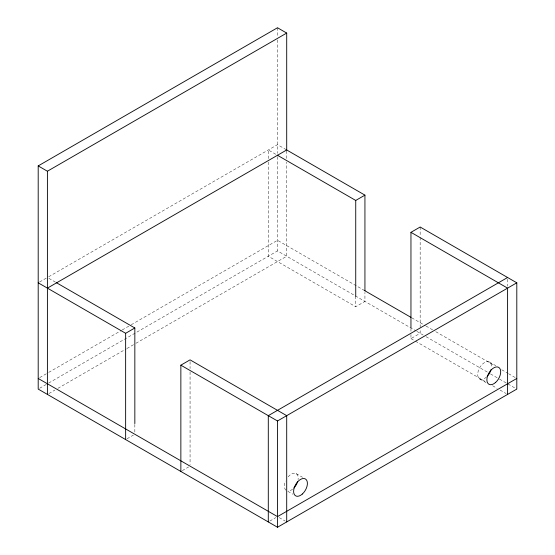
<?xml version="1.0" encoding="UTF-8"?>
<svg xmlns="http://www.w3.org/2000/svg" width="555" height="555" viewBox="0 0 555 555"><rect width="100%" height="100%" fill="white"/><g stroke="black" fill="none" stroke-linecap="round" stroke-linejoin="round"><path stroke-width="0.42" stroke-dasharray="2.77 2.08" d="M39.613 281.995L47.952 277.181M48.701 276.751L277.5 144.654L286.706 149.968M39.703 377.594L47.952 372.835M48.701 372.398L121.469 330.392M122.218 329.954L130.467 325.195M131.216 324.758L277.5 240.308L364.933 290.785M39.613 388.271L47.952 383.463M48.701 383.026L277.5 250.929L416.278 331.058M48.902 393.537L54.903 390.075M57.907 388.34L126.172 348.928M126.922 348.498L135.17 343.732M135.919 343.302L286.706 256.243L286.706 162.067M127.053 438.755L133.422 435.078M268.294 162.032L268.294 256.243L355.734 306.728L364.933 301.414L364.933 292.423M182.276 470.64L188.644 466.956M410.957 334.519L410.957 338.612L420.163 333.298L420.163 329.212M269.799 521.069L275.8 517.607M275.773 154.283L268.294 149.968L268.294 158.584M489.468 362.04L495.837 365.717M411.775 317.828L425.401 325.695M426.032 326.056L432.893 330.024M435.786 331.689L494.325 365.488M501.796 369.803L507.811 373.272M508.546 373.702L516.802 378.461M417.027 331.488L423.16 335.026M426.032 336.684L487.581 372.225M490.544 373.931L498.82 378.711M499.549 379.127L516.802 389.09M410.957 338.612L414.703 340.77M415.452 341.207L486.617 382.298M492.611 385.753L497.107 388.347M500.104 390.082L506.098 393.537M479.707 378.947L486.076 382.624M48.895 278.36L55.625 282.245M296.19 473.63L302.558 477.307M287.844 491.355L292.797 494.214M279.214 517.614L285.208 521.069M507.596 279.227L507.596 286.137M420.163 227.016L420.163 236.499M420.163 237.36L420.163 328.394M410.957 328.803L410.957 331.252M355.734 296.099L355.734 306.728M286.706 150.835L286.706 158.612M277.5 27.75L277.5 36.408M277.5 39.877L277.5 153.298M277.5 156.718L277.5 250.929M190.067 361.589L190.067 368.478M190.067 371.926L190.067 464.507M134.837 424.45L134.837 432.623M288.135 476.835A9.761 5.633 -60 0 1 295.42 473.304A9.761 5.633 -60 0 1 298.091 479.617M292.561 489.198A9.761 5.633 -60 0 1 288.135 490.995M285.95 490.204A9.761 5.633 -60 0 1 285.527 481.053M486.485 377.06A9.761 5.633 -60 0 1 477.737 375.437A9.761 5.633 -60 0 1 484.786 362.408A9.761 5.633 -60 0 1 491.376 368.027"/><path stroke-width="0.83" d="M410.957 327.984L410.957 232.33L420.163 227.016L516.802 282.814L516.802 389.09L277.5 527.25L38.198 389.09L38.198 165.91L277.5 27.75L286.706 33.064L286.706 149.968L47.404 288.128M38.198 165.91L47.404 171.224L286.706 33.064M38.198 282.814L125.638 333.298L134.837 327.984L134.837 423.631M277.264 155.143L355.734 200.452L364.933 195.138L364.933 290.785M180.861 471.452L180.861 365.176L190.067 359.862L286.706 415.66L286.706 521.936M507.596 277.5L268.294 415.66L268.294 521.936M180.861 365.176L277.5 420.974L516.802 282.814M516.802 378.461L277.5 516.622L38.198 378.461M286.47 149.836L364.933 195.138M410.957 232.33L507.596 288.128L507.596 394.404M364.517 290.543L411.026 317.398M56.374 282.675L134.837 327.984M355.734 200.452L355.734 296.099M277.5 420.974L277.5 527.25M125.638 333.298L125.638 439.574M47.404 171.224L47.404 394.404M297.723 481.31A9.761 5.633 -60 0 1 293.845 488.025M491.002 369.72A9.761 5.633 -60 0 1 487.13 376.436M302.295 494.061A9.761 5.633 -60 0 0 305.389 478.944A9.761 5.633 -60 0 0 293.845 489.184A9.761 5.633 -60 0 0 302.295 494.061M495.58 382.471A9.761 5.633 -60 0 0 498.674 367.354A9.761 5.633 -60 0 0 487.123 377.594A9.761 5.633 -60 0 0 495.58 382.471"/></g></svg>
